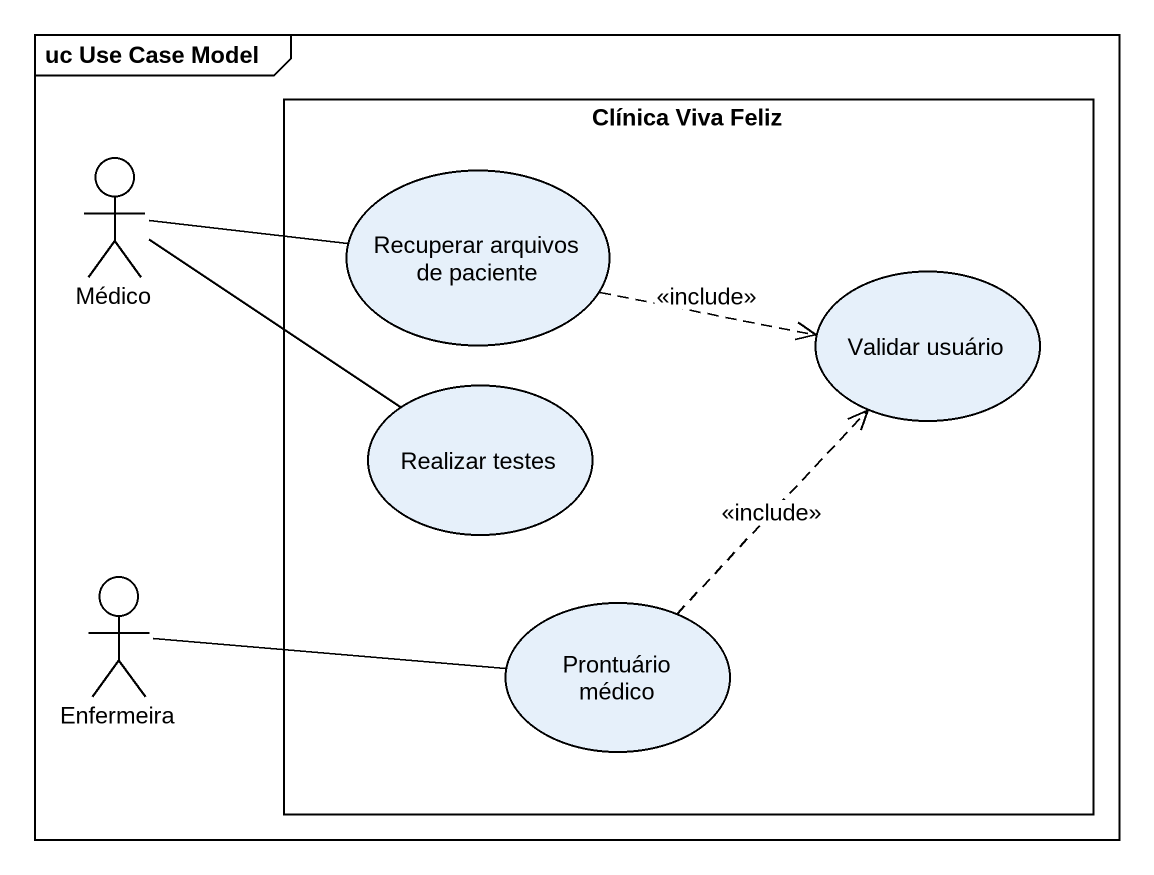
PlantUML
@startuml
mainframe uc Use Case Model
rectangle "Clínica Viva Feliz" as Clínica_Viva_Feliz {
  usecase "Recuperar arquivos de paciente" as Recuperar_arquivos_de
  usecase "Validar usuário" as Validar_usuário
  usecase "Realizar testes" as Realizar_testes
  usecase "Prontuário médico" as Prontuário_médico
}
actor Médico
actor Enfermeira
Médico -right- Recuperar_arquivos_de
Médico -right- Realizar_testes
Recuperar_arquivos_de .right.> Validar_usuário : <<include>>
Enfermeira -right- Prontuário_médico
Prontuário_médico .up.> Validar_usuário : <<include>>
@enduml
